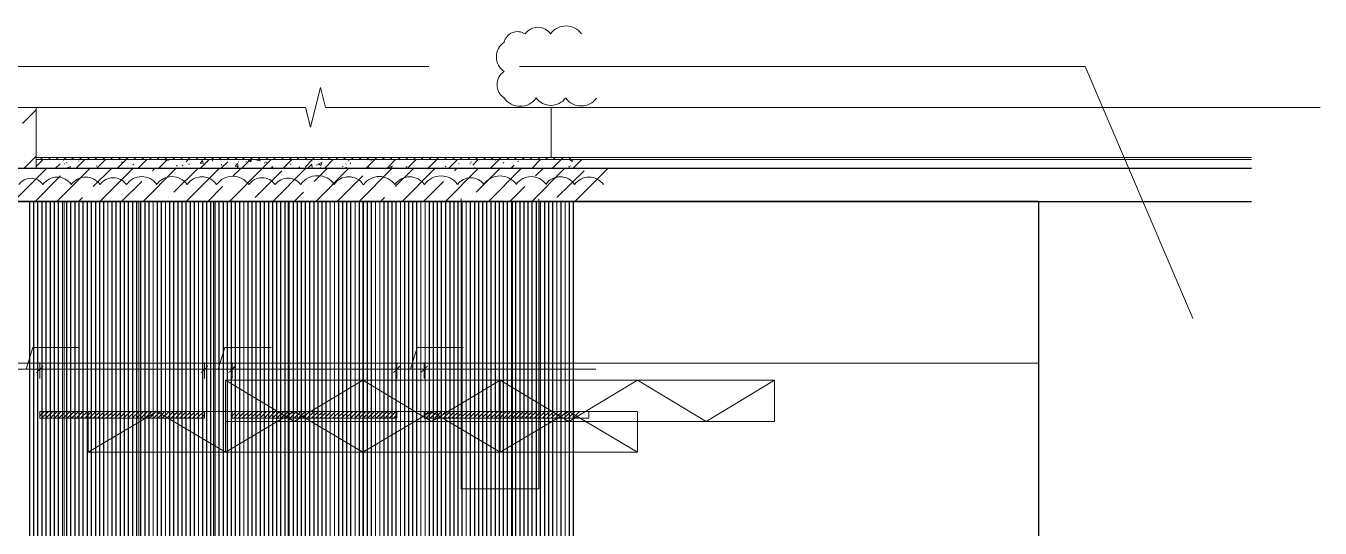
# Model space of a CAD drawing. Header units: millimetres. Extents: x -356862 to 418287, y 0 to 839748.
# Drawn here: x 407398 to 417040, y 787647 to 791393 of the extents above; entities that cross this region are included whole.
import ezdxf

# ---------------------------------------------------------------- set-up
doc = ezdxf.new("R2010")
doc.units = ezdxf.units.MM
doc.layers.add('PDF _Геометрия', color=7, linetype='Continuous', true_color=0xbababa)
doc.layers.add('PDF _Сплошная заливка', color=7, linetype='Continuous', true_color=0xf50000)

msp = doc.modelspace()

# ---------------------------------------------------------------- linework, layer by layer
at = {"layer": 'PDF _Геометрия', "color": 1, "lineweight": 20}
for points in [[(411306.6829, 791332.4714, 0.520539847), (411116.9324, 791332.4714, 0.520570322), (410960.2987, 791270.7003, 0.520539929), (410960.0671, 791053.0489)], [(407736.353, 790209.7709, 0.520539899), (407525.3221, 790209.7709, 0.520540063), (407346.4282, 790209.4212)], [(408147.1144, 790209.1334, 0.520540103), (407950.2704, 790209.1334, 0.520539928), (407735.7225, 790208.85)], [(409444.7523, 790208.8169, 0.520539847), (409255.0018, 790208.8169, 0.520540103), (409058.7681, 790209.1334, 0.520539923), (408818.8168, 790208.883)], [(410614.1003, 790209.1996, 0.520539925), (410367.602, 790209.1996, 0.520539888), (410146.1923, 790209.1665, 0.520539939), (409913.5416, 790208.5621)], [(411051.8313, 790210.1249, 0.520539885), (410808.8797, 790210.1249, 0.520539841), (410615.0361, 790210.0587)]]:
    msp.add_lwpolyline(points, format="xyb", dxfattribs=at)
at = {"layer": 'PDF _Геометрия', "color": 251, "lineweight": 20, "true_color": 0x545454}
for points in [[(406976.8227, 788544.1047), (406976.8227, 788570.0841), (406976.8227, 791090.0841), (407128.369, 791090.0841), (410399.6062, 791090.0841)], [(416091.2556, 789210.9089), (416080.4309, 789234.7233), (415288.0598, 791090.0841), (415192.802, 791090.0841), (411075.0701, 791090.0841)]]:
    msp.add_lwpolyline(points, dxfattribs=at)
at = {"layer": 'PDF _Геометрия', "color": 7, "lineweight": 5}
for points in [[(417039.5031, 790784.8264), (409628.8845, 790784.8264), (409592.0804, 790934.2078), (409518.4721, 790637.6099), (409481.668, 790784.8264), (402071.0495, 790784.8264), (401982.2866, 790784.8264)], [(407474.7608, 790410.2903), (407474.7608, 790784.8264)], [(411311.0495, 790410.2903), (411311.0495, 790784.8264)], [(416528.5752, 790410.2903), (407474.7608, 790410.2903), (407474.7608, 790330.1872)], [(416528.5752, 790395.1357), (407474.7608, 790395.1357)]]:
    msp.add_lwpolyline(points, dxfattribs=at)
at = {"layer": 'PDF _Геометрия', "lineweight": 5}
for points in [[(407373.0082, 790665.7542), (407474.7608, 790767.5068)], [(407383.833, 790330.1872), (407474.7608, 790421.1151)], [(407305.8948, 790083.3831), (407552.6989, 790330.1872)], [(407474.7608, 790343.1769), (407526.7196, 790395.1357)], [(407615.4824, 790330.1872), (407652.2866, 790364.8264)], [(407628.4721, 790083.3831), (407873.1113, 790330.1872)], [(407676.101, 790390.8058), (407682.5959, 790395.1357)], [(407684.7608, 790366.9913), (407689.0907, 790362.6614)], [(407697.7505, 790371.3212), (407704.2453, 790373.4862)], [(407710.7402, 790330.1872), (407704.2453, 790334.5171), (407730.2247, 790343.1769), (407723.7299, 790330.1872)], [(407769.1938, 790330.1872), (407836.3072, 790395.1357)], [(407788.6783, 790384.3109), (407795.1732, 790384.3109)], [(407899.0907, 790193.7955), (408035.4824, 790330.1872)], [(407920.7402, 790345.3419), (407927.235, 790349.6718)], [(407925.0701, 790330.1872), (407990.0185, 790395.1357)], [(407948.8845, 790083.3831), (408195.6886, 790330.1872)], [(408078.7814, 790330.1872), (408145.8948, 790395.1357)], [(408111.2556, 790373.4862), (408115.5855, 790377.8161)], [(408195.6886, 790360.4965), (408202.1835, 790356.1666)], [(408232.4928, 790330.1872), (408299.6062, 790395.1357)], [(408271.4618, 790083.3831), (408516.101, 790330.1872)], [(408340.7402, 790312.8676), (408355.8948, 790330.1872)], [(408386.2041, 790330.1872), (408453.3175, 790395.1357)], [(408410.0185, 790395.1357), (408414.3484, 790392.9707)], [(408455.4824, 790395.1357), (408457.6474, 790388.6408), (408435.9979, 790390.8058), (408438.1629, 790395.1357)], [(408500.9464, 790152.6614), (408678.4721, 790330.1872)], [(408518.266, 790349.6718), (408526.9257, 790349.6718)], [(408561.5649, 790349.6718), (408568.0598, 790354.0017)], [(408591.8742, 790379.981), (408607.0288, 790395.1357)], [(408591.8742, 790395.1357), (408596.2041, 790392.9707)], [(408591.8742, 790083.3831), (408838.6783, 790330.1872)], [(408609.1938, 790360.4965), (408617.8536, 790362.6614)], [(408665.4824, 790330.1872), (408669.8123, 790332.3522)], [(408695.7917, 790330.1872), (408762.9051, 790395.1357)], [(408747.7505, 790379.981), (408754.2453, 790379.981)], [(408784.5546, 790388.6408), (408791.0495, 790384.3109)], [(408849.5031, 790330.1872), (408901.4618, 790379.981)], [(408851.668, 790354.0017), (408858.1629, 790358.3315)], [(408914.4515, 790083.3831), (409159.0907, 790330.1872), (409226.2041, 790395.1357)], [(408942.5959, 790273.8986), (408998.8845, 790330.1872)], [(408970.7402, 790343.1769), (408977.235, 790336.6821)], [(408979.4, 790379.981), (408983.7299, 790375.6511)], [(409005.3794, 790330.1872), (409070.3278, 790395.1357)], [(409035.6886, 790377.8161), (409042.1835, 790382.146)], [(409078.9876, 790395.1357), (409072.4928, 790379.981), (409055.1732, 790392.9707), (409061.668, 790395.1357)], [(409141.7711, 790395.1357), (409143.9361, 790386.4759), (409111.4618, 790392.9707), (409113.6268, 790395.1357)], [(409172.0804, 790371.3212), (409178.5752, 790369.1563)], [(409182.9051, 790377.8161), (409189.4, 790373.4862)], [(409224.0391, 790330.1872), (409234.8639, 790343.1769), (409239.1938, 790330.1872)], [(409237.0288, 790083.3831), (409481.668, 790330.1872)], [(409312.802, 790330.1872), (409379.9154, 790395.1357)], [(409366.9257, 790362.6614), (409373.4206, 790360.4965)], [(409431.8742, 790338.847), (409438.369, 790338.847)], [(409477.3381, 790338.847), (409533.6268, 790395.1357)], [(409516.3072, 790330.1872), (409498.9876, 790332.3522), (409527.1319, 790360.4965)], [(409531.4618, 790330.1872), (409527.1319, 790362.6614)], [(409546.6165, 790232.7645), (409641.8742, 790330.1872)], [(409557.4412, 790083.3831), (409802.0804, 790330.1872)], [(409561.7711, 790356.1666), (409566.101, 790351.8367)], [(409570.4309, 790356.1666), (409576.9257, 790358.3315)], [(409589.9154, 790332.3522), (409596.4103, 790336.6821)], [(409622.3897, 790330.1872), (409687.3381, 790395.1357)], [(409754.4515, 790347.5068), (409760.9464, 790343.1769)], [(409776.101, 790330.1872), (409786.9257, 790338.847)], [(409780.4309, 790360.4965), (409784.7608, 790364.8264)], [(409799.9154, 790386.4759), (409806.4103, 790386.4759)], [(409812.9051, 790364.8264), (409817.235, 790371.3212)], [(409880.0185, 790083.3831), (410124.6577, 790330.1872)], [(409929.8123, 790330.1872), (409996.9257, 790395.1357)], [(409949.2969, 790338.847), (409955.7917, 790334.5171)], [(409966.6165, 790386.4759), (409973.1113, 790388.6408)], [(410085.6886, 790330.1872), (410150.6371, 790395.1357)], [(410109.5031, 790330.1872), (410100.8433, 790334.5171), (410126.8227, 790345.3419), (410120.3278, 790330.1872)], [(410144.1422, 790330.1872), (410146.3072, 790330.1872)], [(410148.4721, 790193.7955), (410284.8639, 790330.1872)], [(410200.4309, 790083.3831), (410445.0701, 790330.1872)], [(410228.5752, 790343.1769), (410235.0701, 790338.847)], [(410239.4, 790330.1872), (410306.5134, 790395.1357)], [(410390.9464, 790334.5171), (410397.4412, 790334.5171)], [(410393.1113, 790330.1872), (410460.2247, 790395.1357)], [(410440.7402, 790379.981), (410447.235, 790375.6511)], [(410520.8433, 790341.012), (410527.3381, 790345.3419)], [(410523.0082, 790083.3831), (410767.6474, 790330.1872)], [(410546.8227, 790330.1872), (410613.9361, 790395.1357)], [(410590.1216, 790312.8676), (410607.4412, 790330.1872)], [(410620.4309, 790364.8264), (410626.9257, 790364.8264)], [(410704.8639, 790364.8264), (410711.3587, 790366.9913)], [(410711.3587, 790375.6511), (410717.8536, 790377.8161)], [(410728.6783, 790354.0017), (410767.6474, 790395.1357)], [(410741.668, 790336.6821), (410745.9979, 790332.3522)], [(410752.4928, 790152.6614), (410927.8536, 790330.1872)], [(410843.4206, 790083.3831), (411088.0598, 790330.1872)], [(410849.9154, 790392.9707), (410856.4103, 790395.1357)], [(410856.4103, 790330.1872), (410923.5237, 790395.1357)], [(410893.2144, 790390.8058), (410899.7093, 790395.1357)], [(410953.833, 790373.4862), (410958.1629, 790369.1563)], [(411010.1216, 790330.1872), (411036.101, 790354.0017)], [(411062.0804, 790379.981), (411066.4103, 790386.4759)], [(411165.9979, 790330.1872), (411230.9464, 790395.1357)], [(411165.9979, 790083.3831), (411410.6371, 790330.1872)], [(411194.1422, 790273.8986), (411250.4309, 790330.1872)], [(411319.7093, 790330.1872), (411386.8227, 790395.1357)], [(411440.9464, 790341.012), (411449.6062, 790341.012)], [(411449.6062, 790345.3419), (411453.9361, 790349.6718)], [(411473.4206, 790395.1357), (411469.0907, 790382.146), (411451.7711, 790392.9707), (411456.101, 790395.1357)], [(411473.4206, 790330.1872), (411540.534, 790395.1357)], [(411486.4103, 790083.3831), (411733.2144, 790330.1872)], [(407468.266, 790083.3831), (407656.6165, 790273.8986)], [(407697.7505, 790312.8676), (407697.7505, 790312.8676)], [(408111.2556, 790083.3831), (408260.6371, 790232.7645)], [(408299.6062, 790273.8986), (408299.6062, 790273.8986)], [(408903.6268, 790232.7645), (408903.6268, 790232.7645)], [(409104.967, 790113.6924), (409304.1422, 790312.8676)], [(409717.6474, 790083.3831), (409908.1629, 790273.8986)], [(409947.1319, 790312.8676), (409947.1319, 790312.8676)], [(410360.6371, 790083.3831), (410510.0185, 790232.7645)], [(410551.1526, 790273.8986), (410551.1526, 790273.8986)], [(411153.0082, 790232.7645), (411153.0082, 790232.7645)], [(411354.3484, 790113.6924), (411555.6886, 790312.8676)], [(407857.9567, 790152.6614), (407857.9567, 790152.6614)], [(408754.2453, 790083.3831), (408862.4928, 790193.7955)], [(409397.235, 790083.3831), (409466.5134, 790152.6614)], [(409505.4824, 790193.7955), (409505.4824, 790193.7955)], [(410109.5031, 790152.6614), (410109.5031, 790152.6614)], [(411003.6268, 790083.3831), (411114.0391, 790193.7955)], [(407788.6783, 790083.3831), (407818.9876, 790113.6924)], [(408461.9773, 790113.6924), (408461.9773, 790113.6924)], [(410040.2247, 790083.3831), (410068.369, 790113.6924)], [(410711.3587, 790113.6924), (410711.3587, 790113.6924)]]:
    msp.add_lwpolyline(points, dxfattribs=at)
at = {"layer": 'PDF _Геометрия', "color": 7, "lineweight": 30}
msp.add_lwpolyline([(416528.5752, 790330.1872), (406862.0804, 790330.1872), (406862.0804, 790083.3831), (416528.5752, 790083.3831)], dxfattribs=at)
at = {"layer": 'PDF _Геометрия', "color": 8, "lineweight": 5, "true_color": 0x787878}
for points in [[(407507.235, 790395.1357), (407522.3897, 790410.2903)], [(407565.6886, 790395.1357), (407580.8433, 790410.2903)], [(407624.1422, 790395.1357), (407639.2969, 790410.2903)], [(407680.4309, 790395.1357), (407697.7505, 790410.2903)], [(407738.8845, 790395.1357), (407754.0391, 790410.2903)], [(407797.3381, 790395.1357), (407812.4928, 790410.2903)], [(407855.7917, 790395.1357), (407870.9464, 790410.2903)], [(407912.0804, 790395.1357), (407927.235, 790410.2903)], [(407970.534, 790395.1357), (407985.6886, 790410.2903)], [(408028.9876, 790395.1357), (408044.1422, 790410.2903)], [(408087.4412, 790395.1357), (408102.5959, 790410.2903)], [(408143.7299, 790395.1357), (408158.8845, 790410.2903)], [(408202.1835, 790395.1357), (408217.3381, 790410.2903)], [(408260.6371, 790395.1357), (408275.7917, 790410.2903)], [(408316.9257, 790395.1357), (408334.2453, 790410.2903)], [(408375.3794, 790395.1357), (408390.534, 790410.2903)], [(408433.833, 790395.1357), (408448.9876, 790410.2903)], [(408492.2866, 790395.1357), (408507.4412, 790410.2903)], [(408548.5752, 790395.1357), (408563.7299, 790410.2903)], [(408607.0288, 790395.1357), (408622.1835, 790410.2903)], [(408665.4824, 790395.1357), (408680.6371, 790410.2903)], [(408723.9361, 790395.1357), (408739.0907, 790410.2903)], [(408780.2247, 790395.1357), (408795.3794, 790410.2903)], [(408838.6783, 790395.1357), (408853.833, 790410.2903)], [(408897.1319, 790395.1357), (408912.2866, 790410.2903)], [(408955.5855, 790395.1357), (408970.7402, 790410.2903)], [(409011.8742, 790395.1357), (409027.0288, 790410.2903)], [(409070.3278, 790395.1357), (409085.4824, 790410.2903)], [(409128.7814, 790395.1357), (409143.9361, 790410.2903)], [(409185.0701, 790395.1357), (409202.3897, 790410.2903)], [(409243.5237, 790395.1357), (409258.6783, 790410.2903)], [(409301.9773, 790395.1357), (409317.1319, 790410.2903)], [(409360.4309, 790395.1357), (409375.5855, 790410.2903)], [(409416.7196, 790395.1357), (409431.8742, 790410.2903)], [(409475.1732, 790395.1357), (409490.3278, 790410.2903)], [(409533.6268, 790395.1357), (409548.7814, 790410.2903)], [(409592.0804, 790395.1357), (409607.235, 790410.2903)], [(409648.369, 790395.1357), (409663.5237, 790410.2903)], [(409706.8227, 790395.1357), (409721.9773, 790410.2903)], [(409765.2763, 790395.1357), (409780.4309, 790410.2903)], [(409821.5649, 790395.1357), (409838.8845, 790410.2903)], [(409880.0185, 790395.1357), (409895.1732, 790410.2903)], [(409938.4721, 790395.1357), (409953.6268, 790410.2903)], [(409996.9257, 790395.1357), (410012.0804, 790410.2903)], [(410053.2144, 790395.1357), (410068.369, 790410.2903)], [(410111.668, 790395.1357), (410126.8227, 790410.2903)], [(410170.1216, 790395.1357), (410185.2763, 790410.2903)], [(410228.5752, 790395.1357), (410243.7299, 790410.2903)], [(410284.8639, 790395.1357), (410300.0185, 790410.2903)], [(410343.3175, 790395.1357), (410358.4721, 790410.2903)], [(410401.7711, 790395.1357), (410416.9257, 790410.2903)], [(410458.0598, 790395.1357), (410475.3794, 790410.2903)], [(410516.5134, 790395.1357), (410531.668, 790410.2903)], [(410574.967, 790395.1357), (410590.1216, 790410.2903)], [(410633.4206, 790395.1357), (410648.5752, 790410.2903)], [(410689.7093, 790395.1357), (410704.8639, 790410.2903)], [(410748.1629, 790395.1357), (410763.3175, 790410.2903)], [(410806.6165, 790395.1357), (410821.7711, 790410.2903)], [(410865.0701, 790395.1357), (410880.2247, 790410.2903)], [(410921.3587, 790395.1357), (410936.5134, 790410.2903)], [(410979.8123, 790395.1357), (410994.967, 790410.2903)], [(411038.266, 790395.1357), (411053.4206, 790410.2903)], [(411094.5546, 790395.1357), (411111.8742, 790410.2903)], [(411153.0082, 790395.1357), (411168.1629, 790410.2903)], [(411211.4618, 790395.1357), (411226.6165, 790410.2903)], [(411269.9154, 790395.1357), (411285.0701, 790410.2903)], [(411326.2041, 790395.1357), (411341.3587, 790410.2903)], [(411384.6577, 790395.1357), (411399.8123, 790410.2903)], [(411443.1113, 790395.1357), (411458.266, 790410.2903)]]:
    msp.add_lwpolyline(points, dxfattribs=at)
at = {"layer": 'PDF _Геометрия', "lineweight": 5}
for points in [[(408713.1113, 790388.6408), (408717.4412, 790366.9913), (408695.7917, 790369.1563)], [(408975.0701, 790366.9913), (408979.4, 790343.1769), (408957.7505, 790345.3419)], [(409602.9051, 790373.4862), (409596.4103, 790351.8367), (409576.9257, 790364.8264)]]:
    msp.add_lwpolyline(points, close=True, dxfattribs=at)
at = {"layer": 'PDF _Геометрия', "color": 171, "lineweight": 20, "true_color": 0x7f7fff}
msp.add_lwpolyline([(405428.8845, 781817.6099), (414943.833, 781817.6099), (414943.833, 790083.3831), (405428.8845, 790083.3831)], close=True, dxfattribs=at)
at = {"layer": 'PDF _Геометрия', "color": 150, "lineweight": 30, "true_color": 0x0080ff}
msp.add_lwpolyline([(405428.8845, 790083.3831), (405428.8845, 781817.6099), (414943.833, 781817.6099), (414943.833, 790083.3831)], close=True, dxfattribs=at)
at = {"layer": 'PDF _Геометрия', "color": 254, "lineweight": 5, "true_color": 0xdcdcdc}
for points in [[(407424.967, 790083.3831), (407424.967, 781817.6099)], [(407455.2763, 790083.3831), (407455.2763, 781817.6099)], [(407487.7505, 790083.3831), (407487.7505, 781817.6099)], [(407518.0598, 790083.3831), (407518.0598, 781817.6099)], [(407548.369, 790083.3831), (407548.369, 781817.6099)], [(407578.6783, 790083.3831), (407578.6783, 781817.6099)], [(407608.9876, 790083.3831), (407608.9876, 781817.6099)], [(407639.2969, 790083.3831), (407639.2969, 781817.6099)], [(407671.7711, 790083.3831), (407671.7711, 781817.6099)], [(407702.0804, 790083.3831), (407702.0804, 781817.6099)], [(407732.3897, 790083.3831), (407732.3897, 781817.6099)], [(407762.6989, 790083.3831), (407762.6989, 781817.6099)], [(407793.0082, 790083.3831), (407793.0082, 781817.6099)], [(407823.3175, 790083.3831), (407823.3175, 781817.6099)], [(407855.7917, 790083.3831), (407855.7917, 781817.6099)], [(407886.101, 790083.3831), (407886.101, 781817.6099)], [(407916.4103, 790083.3831), (407916.4103, 781817.6099)], [(407946.7196, 790083.3831), (407946.7196, 781817.6099)], [(407977.0288, 790083.3831), (407977.0288, 781817.6099)], [(408009.5031, 790083.3831), (408009.5031, 781817.6099)], [(408039.8123, 790083.3831), (408039.8123, 781817.6099)], [(408070.1216, 790083.3831), (408070.1216, 781817.6099)], [(408100.4309, 790083.3831), (408100.4309, 781817.6099)], [(408130.7402, 790083.3831), (408130.7402, 781817.6099)], [(408161.0495, 790083.3831), (408161.0495, 781817.6099)], [(408193.5237, 790083.3831), (408193.5237, 781817.6099)], [(408223.833, 790083.3831), (408223.833, 781817.6099)], [(408254.1422, 790083.3831), (408254.1422, 781817.6099)], [(408284.4515, 790083.3831), (408284.4515, 781817.6099)], [(408314.7608, 790083.3831), (408314.7608, 781817.6099)], [(408345.0701, 790083.3831), (408345.0701, 781817.6099)], [(408377.5443, 790083.3831), (408377.5443, 781817.6099)], [(408407.8536, 790083.3831), (408407.8536, 781817.6099)], [(408438.1629, 790083.3831), (408438.1629, 781817.6099)], [(408468.4721, 790083.3831), (408468.4721, 781817.6099)], [(408498.7814, 790083.3831), (408498.7814, 781817.6099)], [(408531.2556, 790083.3831), (408531.2556, 781817.6099)], [(408561.5649, 790083.3831), (408561.5649, 781817.6099)], [(408591.8742, 790083.3831), (408591.8742, 781817.6099)], [(408622.1835, 790083.3831), (408622.1835, 781817.6099)], [(408652.4928, 790083.3831), (408652.4928, 781817.6099)], [(408682.802, 790083.3831), (408682.802, 781817.6099)], [(408715.2763, 790083.3831), (408715.2763, 781817.6099)], [(408745.5855, 790083.3831), (408745.5855, 781817.6099)], [(408775.8948, 790083.3831), (408775.8948, 781817.6099)], [(408806.2041, 790083.3831), (408806.2041, 781817.6099)], [(408836.5134, 790083.3831), (408836.5134, 781817.6099)], [(408866.8227, 790083.3831), (408866.8227, 781817.6099)], [(408899.2969, 790083.3831), (408899.2969, 781817.6099)], [(408929.6062, 790083.3831), (408929.6062, 781817.6099)], [(408959.9154, 790083.3831), (408959.9154, 781817.6099)], [(408990.2247, 790083.3831), (408990.2247, 781817.6099)], [(409020.534, 790083.3831), (409020.534, 781817.6099)], [(409053.0082, 790083.3831), (409053.0082, 781817.6099)], [(409083.3175, 790083.3831), (409083.3175, 781817.6099)], [(409113.6268, 790083.3831), (409113.6268, 781817.6099)], [(409143.9361, 790083.3831), (409143.9361, 781817.6099)], [(409174.2453, 790083.3831), (409174.2453, 781817.6099)], [(409204.5546, 790083.3831), (409204.5546, 781817.6099)], [(409237.0288, 790083.3831), (409237.0288, 781817.6099)], [(409267.3381, 790083.3831), (409267.3381, 781817.6099)], [(409297.6474, 790083.3831), (409297.6474, 781817.6099)], [(409327.9567, 790083.3831), (409327.9567, 781817.6099)], [(409358.266, 790083.3831), (409358.266, 781817.6099)], [(409388.5752, 790083.3831), (409388.5752, 781817.6099)], [(409421.0495, 790083.3831), (409421.0495, 781817.6099)], [(409451.3587, 790083.3831), (409451.3587, 781817.6099)], [(409481.668, 790083.3831), (409481.668, 781817.6099)], [(409511.9773, 790083.3831), (409511.9773, 781817.6099)], [(409542.2866, 790083.3831), (409542.2866, 781817.6099)], [(409572.5959, 790083.3831), (409572.5959, 781817.6099)], [(409605.0701, 790083.3831), (409605.0701, 781817.6099)], [(409635.3794, 790083.3831), (409635.3794, 781817.6099)], [(409665.6886, 790083.3831), (409665.6886, 781817.6099)], [(409695.9979, 790083.3831), (409695.9979, 781817.6099)], [(409726.3072, 790083.3831), (409726.3072, 781817.6099)], [(409758.7814, 790083.3831), (409758.7814, 781817.6099)], [(409789.0907, 790083.3831), (409789.0907, 781817.6099)], [(409819.4, 790083.3831), (409819.4, 781817.6099)], [(409849.7093, 790083.3831), (409849.7093, 781817.6099)], [(409880.0185, 790083.3831), (409880.0185, 781817.6099)], [(409910.3278, 790083.3831), (409910.3278, 781817.6099)], [(409942.802, 790083.3831), (409942.802, 781817.6099)], [(409973.1113, 790083.3831), (409973.1113, 781817.6099)], [(410003.4206, 790083.3831), (410003.4206, 781817.6099)], [(410033.7299, 790083.3831), (410033.7299, 781817.6099)], [(410064.0391, 790083.3831), (410064.0391, 781817.6099)], [(410094.3484, 790083.3831), (410094.3484, 781817.6099)], [(410126.8227, 790083.3831), (410126.8227, 781817.6099)], [(410157.1319, 790083.3831), (410157.1319, 781817.6099)], [(410187.4412, 790083.3831), (410187.4412, 781817.6099)], [(410217.7505, 790083.3831), (410217.7505, 781817.6099)], [(410248.0598, 790083.3831), (410248.0598, 781817.6099)], [(410280.534, 790083.3831), (410280.534, 781817.6099)], [(410310.8433, 790083.3831), (410310.8433, 781817.6099)], [(410341.1526, 790083.3831), (410341.1526, 781817.6099)], [(410371.4618, 790083.3831), (410371.4618, 781817.6099)], [(410401.7711, 790083.3831), (410401.7711, 781817.6099)], [(410432.0804, 790083.3831), (410432.0804, 781817.6099)], [(410464.5546, 790083.3831), (410464.5546, 781817.6099)], [(410494.8639, 790083.3831), (410494.8639, 781817.6099)], [(410525.1732, 790083.3831), (410525.1732, 781817.6099)], [(410555.4824, 790083.3831), (410555.4824, 781817.6099)], [(410585.7917, 790083.3831), (410585.7917, 781817.6099)], [(410616.101, 790083.3831), (410616.101, 781817.6099)], [(410648.5752, 790083.3831), (410648.5752, 781817.6099)], [(410678.8845, 790083.3831), (410678.8845, 781817.6099)], [(410709.1938, 790083.3831), (410709.1938, 781817.6099)], [(410739.5031, 790083.3831), (410739.5031, 781817.6099)], [(410769.8123, 790083.3831), (410769.8123, 781817.6099)], [(410800.1216, 790083.3831), (410800.1216, 781817.6099)], [(410832.5959, 790083.3831), (410832.5959, 781817.6099)], [(410862.9051, 790083.3831), (410862.9051, 781817.6099)], [(410893.2144, 790083.3831), (410893.2144, 781817.6099)], [(410923.5237, 790083.3831), (410923.5237, 781817.6099)], [(410953.833, 790083.3831), (410953.833, 781817.6099)], [(410986.3072, 790083.3831), (410986.3072, 781817.6099)], [(411016.6165, 790083.3831), (411016.6165, 781817.6099)], [(411046.9257, 790083.3831), (411046.9257, 781817.6099)], [(411077.235, 790083.3831), (411077.235, 781817.6099)], [(411107.5443, 790083.3831), (411107.5443, 781817.6099)], [(411137.8536, 790083.3831), (411137.8536, 781817.6099)], [(411170.3278, 790083.3831), (411170.3278, 781817.6099)], [(411200.6371, 790083.3831), (411200.6371, 781817.6099)], [(411230.9464, 790083.3831), (411230.9464, 781817.6099)], [(411261.2556, 790083.3831), (411261.2556, 781817.6099)], [(411291.5649, 790083.3831), (411291.5649, 781817.6099)], [(411321.8742, 790083.3831), (411321.8742, 781817.6099)], [(411354.3484, 790083.3831), (411354.3484, 781817.6099)], [(411384.6577, 790083.3831), (411384.6577, 781817.6099)], [(411414.967, 790083.3831), (411414.967, 781817.6099)], [(411445.2763, 790083.3831), (411445.2763, 781817.6099)], [(411475.5855, 790083.3831), (411475.5855, 781817.6099)]]:
    msp.add_lwpolyline(points, close=True, dxfattribs=at)
for points in [[(407427.1319, 781817.6099), (407427.1319, 790083.3831)], [(407457.4412, 781817.6099), (407457.4412, 790083.3831)], [(407485.5855, 781817.6099), (407485.5855, 790083.3831)], [(407515.8948, 781817.6099), (407515.8948, 790083.3831)], [(407546.2041, 781817.6099), (407546.2041, 790083.3831)], [(407580.8433, 781817.6099), (407580.8433, 790083.3831)], [(407611.1526, 781817.6099), (407611.1526, 790083.3831)], [(407641.4618, 781817.6099), (407641.4618, 790083.3831)], [(407669.6062, 781817.6099), (407669.6062, 790083.3831)], [(407699.9154, 781817.6099), (407699.9154, 790083.3831)], [(407730.2247, 781817.6099), (407730.2247, 790083.3831)], [(407764.8639, 781817.6099), (407764.8639, 790083.3831)], [(407795.1732, 781817.6099), (407795.1732, 790083.3831)], [(407825.4824, 781817.6099), (407825.4824, 790083.3831)], [(407853.6268, 781817.6099), (407853.6268, 790083.3831)], [(407883.9361, 781817.6099), (407883.9361, 790083.3831)], [(407918.5752, 781817.6099), (407918.5752, 790083.3831)], [(407948.8845, 781817.6099), (407948.8845, 790083.3831)], [(407979.1938, 781817.6099), (407979.1938, 790083.3831)], [(408007.3381, 781817.6099), (408007.3381, 790083.3831)], [(408037.6474, 781817.6099), (408037.6474, 790083.3831)], [(408067.9567, 781817.6099), (408067.9567, 790083.3831)], [(408102.5959, 781817.6099), (408102.5959, 790083.3831)], [(408132.9051, 781817.6099), (408132.9051, 790083.3831)], [(408163.2144, 781817.6099), (408163.2144, 790083.3831)], [(408191.3587, 781817.6099), (408191.3587, 790083.3831)], [(408221.668, 781817.6099), (408221.668, 790083.3831)], [(408251.9773, 781817.6099), (408251.9773, 790083.3831)], [(408286.6165, 781817.6099), (408286.6165, 790083.3831)], [(408316.9257, 781817.6099), (408316.9257, 790083.3831)], [(408347.235, 781817.6099), (408347.235, 790083.3831)], [(408375.3794, 781817.6099), (408375.3794, 790083.3831)], [(408405.6886, 781817.6099), (408405.6886, 790083.3831)], [(408438.1629, 781817.6099), (408438.1629, 790083.3831)], [(408470.6371, 781817.6099), (408470.6371, 790083.3831)], [(408500.9464, 781817.6099), (408500.9464, 790083.3831)], [(408529.0907, 781817.6099), (408529.0907, 790083.3831)], [(408559.4, 781817.6099), (408559.4, 790083.3831)], [(408589.7093, 781817.6099), (408589.7093, 790083.3831)], [(408624.3484, 781817.6099), (408624.3484, 790083.3831)], [(408654.6577, 781817.6099), (408654.6577, 790083.3831)], [(408684.967, 781817.6099), (408684.967, 790083.3831)], [(408713.1113, 781817.6099), (408713.1113, 790083.3831)], [(408743.4206, 781817.6099), (408743.4206, 790083.3831)], [(408773.7299, 781817.6099), (408773.7299, 790083.3831)], [(408808.369, 781817.6099), (408808.369, 790083.3831)], [(408838.6783, 781817.6099), (408838.6783, 790083.3831)], [(408868.9876, 781817.6099), (408868.9876, 790083.3831)], [(408897.1319, 781817.6099), (408897.1319, 790083.3831)], [(408927.4412, 781817.6099), (408927.4412, 790083.3831)], [(408957.7505, 781817.6099), (408957.7505, 790083.3831)], [(408992.3897, 781817.6099), (408992.3897, 790083.3831)], [(409022.6989, 781817.6099), (409022.6989, 790083.3831)], [(409050.8433, 781817.6099), (409050.8433, 790083.3831)], [(409081.1526, 781817.6099), (409081.1526, 790083.3831)], [(409111.4618, 781817.6099), (409111.4618, 790083.3831)], [(409146.101, 781817.6099), (409146.101, 790083.3831)], [(409176.4103, 781817.6099), (409176.4103, 790083.3831)], [(409206.7196, 781817.6099), (409206.7196, 790083.3831)], [(409234.8639, 781817.6099), (409234.8639, 790083.3831)], [(409265.1732, 781817.6099), (409265.1732, 790083.3831)], [(409295.4824, 781817.6099), (409295.4824, 790083.3831)], [(409330.1216, 781817.6099), (409330.1216, 790083.3831)], [(409360.4309, 781817.6099), (409360.4309, 790083.3831)], [(409390.7402, 781817.6099), (409390.7402, 790083.3831)], [(409418.8845, 781817.6099), (409418.8845, 790083.3831)], [(409449.1938, 781817.6099), (409449.1938, 790083.3831)], [(409479.5031, 781817.6099), (409479.5031, 790083.3831)], [(409514.1422, 781817.6099), (409514.1422, 790083.3831)], [(409544.4515, 781817.6099), (409544.4515, 790083.3831)], [(409574.7608, 781817.6099), (409574.7608, 790083.3831)], [(409602.9051, 781817.6099), (409602.9051, 790083.3831)], [(409633.2144, 781817.6099), (409633.2144, 790083.3831)], [(409665.6886, 781817.6099), (409665.6886, 790083.3831)], [(409698.1629, 781817.6099), (409698.1629, 790083.3831)], [(409728.4721, 781817.6099), (409728.4721, 790083.3831)], [(409756.6165, 781817.6099), (409756.6165, 790083.3831)], [(409786.9257, 781817.6099), (409786.9257, 790083.3831)], [(409817.235, 781817.6099), (409817.235, 790083.3831)], [(409851.8742, 781817.6099), (409851.8742, 790083.3831)], [(409882.1835, 781817.6099), (409882.1835, 790083.3831)], [(409912.4928, 781817.6099), (409912.4928, 790083.3831)], [(409940.6371, 781817.6099), (409940.6371, 790083.3831)], [(409970.9464, 781817.6099), (409970.9464, 790083.3831)], [(410001.2556, 781817.6099), (410001.2556, 790083.3831)], [(410035.8948, 781817.6099), (410035.8948, 790083.3831)], [(410066.2041, 781817.6099), (410066.2041, 790083.3831)], [(410096.5134, 781817.6099), (410096.5134, 790083.3831)], [(410124.6577, 781817.6099), (410124.6577, 790083.3831)], [(410154.967, 781817.6099), (410154.967, 790083.3831)], [(410187.4412, 781817.6099), (410187.4412, 790083.3831)], [(410219.9154, 781817.6099), (410219.9154, 790083.3831)], [(410250.2247, 781817.6099), (410250.2247, 790083.3831)], [(410278.369, 781817.6099), (410278.369, 790083.3831)], [(410308.6783, 781817.6099), (410308.6783, 790083.3831)], [(410338.9876, 781817.6099), (410338.9876, 790083.3831)], [(410373.6268, 781817.6099), (410373.6268, 790083.3831)], [(410403.9361, 781817.6099), (410403.9361, 790083.3831)], [(410434.2453, 781817.6099), (410434.2453, 790083.3831)], [(410462.3897, 781817.6099), (410462.3897, 790083.3831)], [(410492.6989, 781817.6099), (410492.6989, 790083.3831)], [(410523.0082, 781817.6099), (410523.0082, 790083.3831)], [(410557.6474, 781817.6099), (410557.6474, 790083.3831)], [(410587.9567, 781817.6099), (410587.9567, 790083.3831)], [(410618.266, 781817.6099), (410618.266, 790083.3831)], [(410646.4103, 781817.6099), (410646.4103, 790083.3831)], [(410676.7196, 781817.6099), (410676.7196, 790083.3831)], [(410707.0288, 781817.6099), (410707.0288, 790083.3831)], [(410741.668, 781817.6099), (410741.668, 790083.3831)], [(410771.9773, 781817.6099), (410771.9773, 790083.3831)], [(410802.2866, 781817.6099), (410802.2866, 790083.3831)], [(410830.4309, 781817.6099), (410830.4309, 790083.3831)], [(410860.7402, 781817.6099), (410860.7402, 790083.3831)], [(410895.3794, 781817.6099), (410895.3794, 790083.3831)], [(410925.6886, 781817.6099), (410925.6886, 790083.3831)], [(410955.9979, 781817.6099), (410955.9979, 790083.3831)], [(410984.1422, 781817.6099), (410984.1422, 790083.3831)], [(411014.4515, 781817.6099), (411014.4515, 790083.3831)], [(411044.7608, 781817.6099), (411044.7608, 790083.3831)], [(411079.4, 781817.6099), (411079.4, 790083.3831)], [(411109.7093, 781817.6099), (411109.7093, 790083.3831)], [(411140.0185, 781817.6099), (411140.0185, 790083.3831)], [(411168.1629, 781817.6099), (411168.1629, 790083.3831)], [(411198.4721, 781817.6099), (411198.4721, 790083.3831)], [(411228.7814, 781817.6099), (411228.7814, 790083.3831)], [(411263.4206, 781817.6099), (411263.4206, 790083.3831)], [(411293.7299, 781817.6099), (411293.7299, 790083.3831)], [(411324.0391, 781817.6099), (411324.0391, 790083.3831)], [(411352.1835, 781817.6099), (411352.1835, 790083.3831)], [(411382.4928, 781817.6099), (411382.4928, 790083.3831)], [(411414.967, 781817.6099), (411414.967, 790083.3831)], [(411447.4412, 781817.6099), (411447.4412, 790083.3831)], [(411477.7505, 781817.6099), (411477.7505, 790083.3831)]]:
    msp.add_lwpolyline(points, dxfattribs=at)
at = {"layer": 'PDF _Геометрия', "color": 150, "lineweight": 18, "true_color": 0x0080ff}
for points in [[(407682.5959, 781817.6099), (407682.5959, 790083.3831)], [(408238.9876, 781817.6099), (408238.9876, 790083.3831)], [(408795.3794, 781817.6099), (408795.3794, 790083.3831)], [(409351.7711, 781817.6099), (409351.7711, 790083.3831)], [(409908.1629, 781817.6099), (409908.1629, 790083.3831)], [(410464.5546, 781817.6099), (410464.5546, 790083.3831)], [(411020.9464, 781817.6099), (411020.9464, 790083.3831)], [(411023.1113, 781817.6099), (411023.1113, 790083.3831)], [(413694.6577, 788877.5068), (405428.8845, 788877.5068), (414943.833, 788877.5068), (405428.8845, 788877.5068)]]:
    msp.add_lwpolyline(points, dxfattribs=at)
at = {"layer": 'PDF _Геометрия', "color": 252, "lineweight": 18, "true_color": 0x989898}
for points in [[(410639.9154, 788518.1254), (410639.9154, 790102.8676)], [(411220.1216, 788518.1254), (411220.1216, 790102.8676)], [(412975.8948, 788749.7748), (412464.967, 788442.3522), (411954.0391, 788749.7748), (411443.1113, 788442.3522), (410930.0185, 788749.7748), (410419.0907, 788442.3522), (409908.1629, 788749.7748), (409397.235, 788442.3522), (408884.1422, 788749.7748)], [(409908.1629, 788442.3522), (409908.1629, 788749.7748)], [(407862.2866, 788212.8676), (408373.2144, 788518.1254), (408884.1422, 788212.8676), (409397.235, 788518.1254), (409908.1629, 788212.8676), (410419.0907, 788518.1254), (410930.0185, 788212.8676), (411443.1113, 788518.1254), (411954.0391, 788212.8676)], [(408884.1422, 788518.1254), (408884.1422, 788212.8676)], [(410930.0185, 788518.1254), (410930.0185, 788212.8676)]]:
    msp.add_lwpolyline(points, dxfattribs=at)
at = {"layer": 'PDF _Геометрия', "color": 7, "lineweight": 18}
for points in [[(407398.9876, 788832.0429), (407448.7814, 788994.414), (407790.8433, 788994.414)], [(408830.0185, 788832.0429), (408879.8123, 788994.414), (409224.0391, 788994.414)], [(410263.2144, 788832.0429), (410313.0082, 788994.414), (410655.0701, 788994.414)], [(407552.6989, 788832.0429), (407245.2763, 788832.0429)], [(408780.2247, 788832.0429), (407450.9464, 788832.0429)], [(408983.7299, 788832.0429), (408678.4721, 788832.0429)], [(410211.2556, 788832.0429), (408881.9773, 788832.0429)], [(410416.9257, 788832.0429), (410109.5031, 788832.0429)], [(411644.4515, 788832.0429), (410315.1732, 788832.0429)]]:
    msp.add_lwpolyline(points, dxfattribs=at)
for points in [[(407500.7402, 788881.8367), (407500.7402, 788762.7645)], [(408728.266, 788881.8367), (408728.266, 788762.7645)], [(408933.9361, 788881.8367), (408933.9361, 788762.7645)], [(410161.4618, 788881.8367), (410161.4618, 788762.7645)], [(410364.967, 788881.8367), (410364.967, 788762.7645)]]:
    msp.add_lwpolyline(points, close=True, dxfattribs=at)
at = {"layer": 'PDF _Геометрия', "color": 252, "lineweight": 18, "true_color": 0x989898}
for points in [[(410930.0185, 788442.3522), (408884.1422, 788442.3522), (408884.1422, 788749.7748), (410930.0185, 788749.7748)], [(412975.8948, 788442.3522), (410930.0185, 788442.3522), (410930.0185, 788749.7748), (412975.8948, 788749.7748)], [(407862.2866, 788518.1254), (409908.1629, 788518.1254), (409908.1629, 788212.8676), (407862.2866, 788212.8676)], [(409908.1629, 788518.1254), (411954.0391, 788518.1254), (411954.0391, 788212.8676), (409908.1629, 788212.8676)], [(410639.9154, 788518.1254), (411220.1216, 788518.1254), (411220.1216, 787940.0841), (410639.9154, 787940.0841)]]:
    msp.add_lwpolyline(points, close=True, dxfattribs=at)
at = {"layer": 'PDF _Геометрия', "color": 92, "lineweight": 5, "true_color": 0x00dd00}
for points in [[(407500.7402, 788518.1254), (407500.7402, 788518.1254)], [(407500.7402, 788485.6511), (407533.2144, 788518.1254)], [(407513.7299, 788468.3315), (407565.6886, 788518.1254)], [(407546.2041, 788468.3315), (407598.1629, 788518.1254)], [(407578.6783, 788468.3315), (407630.6371, 788518.1254)], [(407611.1526, 788468.3315), (407660.9464, 788518.1254)], [(407643.6268, 788468.3315), (407693.4206, 788518.1254)], [(407676.101, 788468.3315), (407725.8948, 788518.1254)], [(407706.4103, 788468.3315), (407758.369, 788518.1254)], [(407738.8845, 788468.3315), (407790.8433, 788518.1254)], [(407771.3587, 788468.3315), (407823.3175, 788518.1254)], [(407803.833, 788468.3315), (407855.7917, 788518.1254)], [(407836.3072, 788468.3315), (407886.101, 788518.1254)], [(407868.7814, 788468.3315), (407918.5752, 788518.1254)], [(407899.0907, 788468.3315), (407951.0495, 788518.1254)], [(407931.5649, 788468.3315), (407983.5237, 788518.1254)], [(407964.0391, 788468.3315), (408015.9979, 788518.1254)], [(407996.5134, 788468.3315), (408048.4721, 788518.1254)], [(408028.9876, 788468.3315), (408080.9464, 788518.1254)], [(408061.4618, 788468.3315), (408111.2556, 788518.1254)], [(408093.9361, 788468.3315), (408143.7299, 788518.1254)], [(408124.2453, 788468.3315), (408176.2041, 788518.1254)], [(408156.7196, 788468.3315), (408208.6783, 788518.1254)], [(408189.1938, 788468.3315), (408241.1526, 788518.1254)], [(408221.668, 788468.3315), (408273.6268, 788518.1254)], [(408254.1422, 788468.3315), (408303.9361, 788518.1254)], [(408286.6165, 788468.3315), (408336.4103, 788518.1254)], [(408319.0907, 788468.3315), (408368.8845, 788518.1254)], [(408349.4, 788468.3315), (408401.3587, 788518.1254)], [(408381.8742, 788468.3315), (408433.833, 788518.1254)], [(408414.3484, 788468.3315), (408466.3072, 788518.1254)], [(408446.8227, 788468.3315), (408498.7814, 788518.1254)], [(408479.2969, 788468.3315), (408529.0907, 788518.1254)], [(408511.7711, 788468.3315), (408561.5649, 788518.1254)], [(408544.2453, 788468.3315), (408594.0391, 788518.1254)], [(408574.5546, 788468.3315), (408626.5134, 788518.1254)], [(408607.0288, 788468.3315), (408658.9876, 788518.1254)], [(408639.5031, 788468.3315), (408691.4618, 788518.1254)], [(408671.9773, 788468.3315), (408723.9361, 788518.1254)], [(408704.4515, 788468.3315), (408728.266, 788492.146)], [(408933.9361, 788518.1254), (408933.9361, 788518.1254)], [(408933.9361, 788485.6511), (408966.4103, 788518.1254)], [(408946.9257, 788468.3315), (408996.7196, 788518.1254)], [(408979.4, 788468.3315), (409029.1938, 788518.1254)], [(409009.7093, 788468.3315), (409061.668, 788518.1254)], [(409042.1835, 788468.3315), (409094.1422, 788518.1254)], [(409074.6577, 788468.3315), (409126.6165, 788518.1254)], [(409107.1319, 788468.3315), (409159.0907, 788518.1254)], [(409139.6062, 788468.3315), (409191.5649, 788518.1254)], [(409172.0804, 788468.3315), (409221.8742, 788518.1254)], [(409204.5546, 788468.3315), (409254.3484, 788518.1254)], [(409234.8639, 788468.3315), (409286.8227, 788518.1254)], [(409267.3381, 788468.3315), (409319.2969, 788518.1254)], [(409299.8123, 788468.3315), (409351.7711, 788518.1254)], [(409332.2866, 788468.3315), (409384.2453, 788518.1254)], [(409364.7608, 788468.3315), (409414.5546, 788518.1254)], [(409397.235, 788468.3315), (409447.0288, 788518.1254)], [(409429.7093, 788468.3315), (409479.5031, 788518.1254)], [(409460.0185, 788468.3315), (409511.9773, 788518.1254)], [(409492.4928, 788468.3315), (409544.4515, 788518.1254)], [(409524.967, 788468.3315), (409576.9257, 788518.1254)], [(409557.4412, 788468.3315), (409609.4, 788518.1254)], [(409589.9154, 788468.3315), (409639.7093, 788518.1254)], [(409622.3897, 788468.3315), (409672.1835, 788518.1254)], [(409654.8639, 788468.3315), (409704.6577, 788518.1254)], [(409685.1732, 788468.3315), (409737.1319, 788518.1254)], [(409717.6474, 788468.3315), (409769.6062, 788518.1254)], [(409750.1216, 788468.3315), (409802.0804, 788518.1254)], [(409782.5959, 788468.3315), (409834.5546, 788518.1254)], [(409815.0701, 788468.3315), (409864.8639, 788518.1254)], [(409847.5443, 788468.3315), (409897.3381, 788518.1254)], [(409877.8536, 788468.3315), (409929.8123, 788518.1254)], [(409910.3278, 788468.3315), (409962.2866, 788518.1254)], [(409942.802, 788468.3315), (409994.7608, 788518.1254)], [(409975.2763, 788468.3315), (410027.235, 788518.1254)], [(410007.7505, 788468.3315), (410059.7093, 788518.1254)], [(410040.2247, 788468.3315), (410090.0185, 788518.1254)], [(410072.6989, 788468.3315), (410122.4928, 788518.1254)], [(410103.0082, 788468.3315), (410154.967, 788518.1254)], [(410135.4824, 788468.3315), (410161.4618, 788492.146)], [(410364.967, 788518.1254), (410364.967, 788518.1254)], [(410364.967, 788485.6511), (410397.4412, 788518.1254)], [(410377.9567, 788468.3315), (410429.9154, 788518.1254)], [(410410.4309, 788468.3315), (410462.3897, 788518.1254)], [(410442.9051, 788468.3315), (410494.8639, 788518.1254)], [(410475.3794, 788468.3315), (410525.1732, 788518.1254)], [(410507.8536, 788468.3315), (410557.6474, 788518.1254)], [(410540.3278, 788468.3315), (410590.1216, 788518.1254)], [(410570.6371, 788468.3315), (410622.5959, 788518.1254)], [(410603.1113, 788468.3315), (410655.0701, 788518.1254)], [(410635.5855, 788468.3315), (410687.5443, 788518.1254)], [(410668.0598, 788468.3315), (410720.0185, 788518.1254)], [(410700.534, 788468.3315), (410750.3278, 788518.1254)], [(410733.0082, 788468.3315), (410782.802, 788518.1254)], [(410765.4824, 788468.3315), (410815.2763, 788518.1254)], [(410795.7917, 788468.3315), (410847.7505, 788518.1254)], [(410828.266, 788468.3315), (410880.2247, 788518.1254)], [(410860.7402, 788468.3315), (410912.6989, 788518.1254)], [(410893.2144, 788468.3315), (410945.1732, 788518.1254)], [(410925.6886, 788468.3315), (410975.4824, 788518.1254)], [(410958.1629, 788468.3315), (411007.9567, 788518.1254)], [(410988.4721, 788468.3315), (411040.4309, 788518.1254)], [(411020.9464, 788468.3315), (411072.9051, 788518.1254)], [(411053.4206, 788468.3315), (411105.3794, 788518.1254)], [(411085.8948, 788468.3315), (411137.8536, 788518.1254)], [(411118.369, 788468.3315), (411170.3278, 788518.1254)], [(411150.8433, 788468.3315), (411200.6371, 788518.1254)], [(411183.3175, 788468.3315), (411233.1113, 788518.1254)], [(411213.6268, 788468.3315), (411265.5855, 788518.1254)], [(411246.101, 788468.3315), (411298.0598, 788518.1254)], [(411278.5752, 788468.3315), (411330.534, 788518.1254)], [(411311.0495, 788468.3315), (411363.0082, 788518.1254)], [(411343.5237, 788468.3315), (411393.3175, 788518.1254)], [(411375.9979, 788468.3315), (411425.7917, 788518.1254)], [(411408.4721, 788468.3315), (411458.266, 788518.1254)], [(411438.7814, 788468.3315), (411490.7402, 788518.1254)], [(411471.2556, 788468.3315), (411523.2144, 788518.1254)]]:
    msp.add_lwpolyline(points, dxfattribs=at)
at = {"layer": 'PDF _Геометрия', "color": 92, "lineweight": 20, "true_color": 0x00dd00}
for points in [[(407500.7402, 788468.3315), (407500.7402, 788518.1254), (408728.266, 788518.1254), (408728.266, 788468.3315), (407500.7402, 788468.3315), (408728.266, 788468.3315), (408728.266, 788518.1254), (407500.7402, 788518.1254)], [(408933.9361, 788468.3315), (408933.9361, 788518.1254), (410161.4618, 788518.1254), (410161.4618, 788468.3315), (408933.9361, 788468.3315), (410161.4618, 788468.3315), (410161.4618, 788518.1254), (408933.9361, 788518.1254)], [(410364.967, 788468.3315), (410364.967, 788518.1254), (411592.4928, 788518.1254), (411592.4928, 788468.3315), (410364.967, 788468.3315), (411592.4928, 788468.3315), (411592.4928, 788518.1254), (410364.967, 788518.1254)]]:
    msp.add_lwpolyline(points, close=True, dxfattribs=at)
at = {"layer": 'PDF _Геометрия', "color": 1, "lineweight": 20}
for centre, radius, start, end in [((411421.8186, 791250.8761), 141.8041, 35.00244437, 144.99755563), ((411027.7803, 790954.2672), 120.1546, 125.00242959, 234.99757041), ((411079.7435, 790939.1104), 146.134, 215.00244578, 324.99755422), ((411309.2369, 790932.6133), 133.1443, 215.00244525, 324.99755475), ((411534.4004, 790934.7805), 139.6392, 215.00244322, 324.99755678), ((408260.8661, 790131.5516), 137.4742, 35.00243875, 144.99756125), ((408486.0296, 790129.3888), 139.6392, 35.00244322, 144.99755678), ((408709.0259, 790133.7187), 133.1443, 35.00244525, 144.99755475), ((409570.7106, 790122.8917), 152.6289, 35.00244954, 144.99755046), ((409802.3711, 790133.7187), 133.1443, 35.00244525, 144.99755475), ((411162.0116, 790133.7187), 135.3093, 35.00244902, 144.99755098), ((411378.5153, 790135.8815), 130.9794, 35.00244534, 144.99755466), ((411592.8562, 790133.7187), 130.9794, 35.00244534, 144.99755466)]:
    msp.add_arc(centre, radius, start, end, dxfattribs=at)
at = {"layer": 'PDF _Сплошная заливка', "color": 7, "transparency": 33554559}
for points in [[(407524.5546, 788860.1872), (407479.0907, 788803.8986), (407472.5959, 788808.2285)], [(407472.5959, 788808.2285), (407479.0907, 788803.8986), (407524.5546, 788860.1872)], [(407528.8845, 788853.6924), (407524.5546, 788860.1872), (407479.0907, 788803.8986)], [(407479.0907, 788803.8986), (407524.5546, 788860.1872), (407528.8845, 788853.6924)], [(408752.0804, 788860.1872), (408706.6165, 788803.8986), (408700.1216, 788808.2285)], [(408700.1216, 788808.2285), (408706.6165, 788803.8986), (408752.0804, 788860.1872)], [(408756.4103, 788853.6924), (408752.0804, 788860.1872), (408706.6165, 788803.8986)], [(408706.6165, 788803.8986), (408752.0804, 788860.1872), (408756.4103, 788853.6924)], [(408955.5855, 788860.1872), (408910.1216, 788803.8986), (408905.7917, 788808.2285)], [(408905.7917, 788808.2285), (408910.1216, 788803.8986), (408955.5855, 788860.1872)], [(408962.0804, 788853.6924), (408955.5855, 788860.1872), (408910.1216, 788803.8986)], [(408910.1216, 788803.8986), (408955.5855, 788860.1872), (408962.0804, 788853.6924)], [(410183.1113, 788860.1872), (410137.6474, 788803.8986), (410133.3175, 788808.2285)], [(410133.3175, 788808.2285), (410137.6474, 788803.8986), (410183.1113, 788860.1872)], [(410189.6062, 788853.6924), (410183.1113, 788860.1872), (410137.6474, 788803.8986)], [(410137.6474, 788803.8986), (410183.1113, 788860.1872), (410189.6062, 788853.6924)], [(410388.7814, 788860.1872), (410343.3175, 788803.8986), (410336.8227, 788808.2285)], [(410336.8227, 788808.2285), (410343.3175, 788803.8986), (410388.7814, 788860.1872)], [(410393.1113, 788853.6924), (410388.7814, 788860.1872), (410343.3175, 788803.8986)], [(410343.3175, 788803.8986), (410388.7814, 788860.1872), (410393.1113, 788853.6924)]]:
    msp.add_solid(points, dxfattribs=at)

doc.saveas('drawing.dxf')
